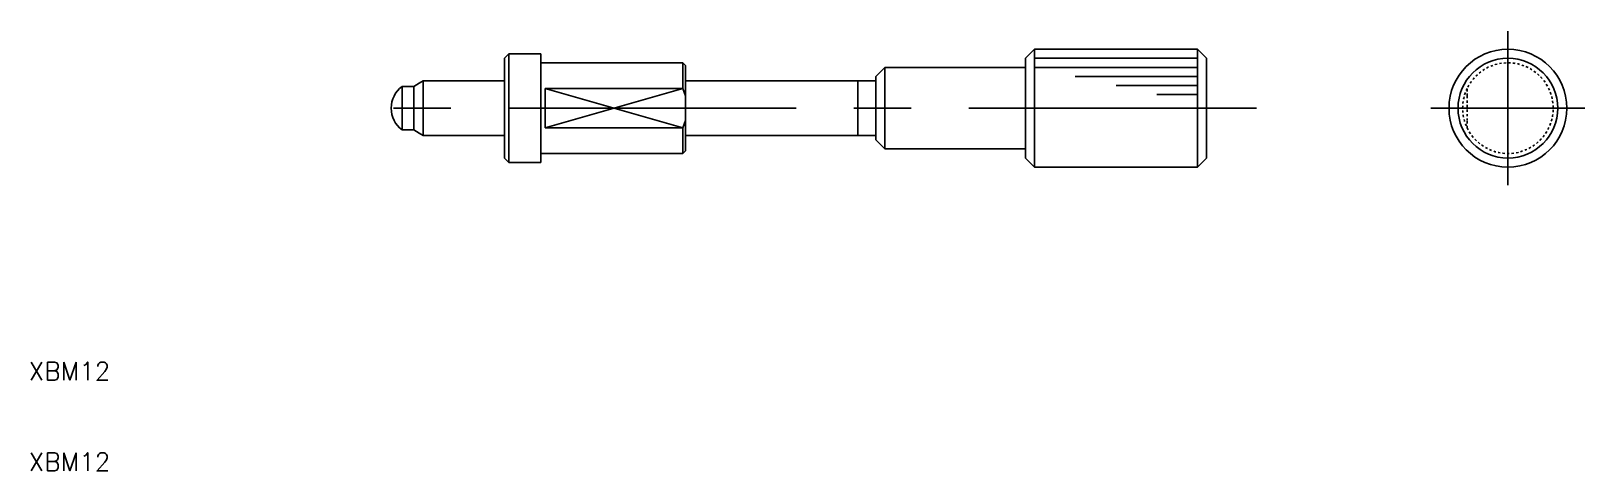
# Model space of a CAD drawing. Extents: x 10 to 182, y 10 to 58.
import ezdxf

# ---------------------------------------------------------------- set-up
doc = ezdxf.new("R2010")
doc.units = 0
doc.linetypes.add('CENTER', pattern=[50.8, 31.75, -6.35, 6.35, -6.35])
doc.linetypes.add('DOT', pattern=[0.5, 0.25, -0.25])
doc.layers.get('0').update_dxf_attribs({"linetype": 'CONTINUOUS'})
doc.layers.add('CENTER', color=1, linetype='CENTER')
doc.styles.get("Standard").update_dxf_attribs({"font": 'txt.shx'})

msp = doc.modelspace()

# ---------------------------------------------------------------- linework, layer by layer
at = {"color": 7, "linetype": 'CONTINUOUS'}
for p, q in [((63, 56), (62.5, 55.5)), ((62.5, 50), (62.5, 55.5)), ((63, 56), (63, 50)), ((66.5, 56), (63, 56)), ((66.5, 56), (66.5, 50)), ((82.2, 55), (66.5, 55)), ((82.2, 52.179449), (82.2, 55)), ((82.5, 54.7), (82.2, 55)), ((121, 56.5), (120, 55.5)), ((120, 50), (120, 55.5)), ((121, 56.5), (121, 50)), ((139, 56.5), (121, 56.5)), ((139, 50), (139, 56.5)), ((140, 55.5), (139, 56.5)), ((140, 55.5), (140, 50)), ((82.5, 54.7), (82.5, 51.356466)), ((104.5, 54.5), (103.5, 53.5)), ((103.5, 50), (103.5, 53.5)), ((104.5, 54.5), (104.5, 50)), ((120, 54.5), (104.5, 54.5)), ((51.2, 52.4), (51.2, 47.6)), ((52.5, 52.4), (51.2, 52.4)), ((53.106218, 52.75), (52.5, 52.4)), ((52.5, 50), (52.5, 52.4)), ((53.53923, 53), (53.106218, 52.75)), ((53.53923, 53), (53.53923, 50)), ((62.499981, 53), (53.53923, 53)), ((67, 47.820551), (67, 52.179449)), ((67, 52.179449), (82.2, 52.179449)), ((67, 47.820551), (82.2, 52.179449)), ((82.2, 47.820551), (67, 52.179449)), ((82.5, 51.356466), (82.2, 52.179449)), ((101.5, 53), (82.500019, 53)), ((101.5, 53), (101.495, 53)), ((101.5, 50), (101.5, 53.000005)), ((101.505, 53), (101.5, 53)), ((103.5, 53), (101.5, 53)), ((52.5, 47.6), (52.5, 50)), ((53.53923, 50), (53.53923, 47)), ((62.5, 44.5), (62.5, 50)), ((63, 50), (63, 44)), ((66.5, 50), (66.5, 44)), ((82.5, 51.356466), (82.5, 48.643534)), ((101.5, 46.999995), (101.5, 50)), ((103.5, 46.5), (103.5, 50)), ((104.5, 50), (104.5, 45.5)), ((120, 44.5), (120, 50)), ((121, 50), (121, 43.5)), ((139, 43.5), (139, 50)), ((140, 50), (140, 44.5)), ((82.2, 47.820551), (82.5, 48.643534)), ((82.5, 48.643534), (82.5, 45.3)), ((51.2, 47.6), (52.5, 47.6)), ((52.5, 47.6), (53.106218, 47.25)), ((53.106218, 47.25), (53.53923, 47)), ((53.53923, 47), (62.499981, 47)), ((82.2, 47.820551), (67, 47.820551)), ((82.2, 45), (82.2, 47.820551)), ((82.500019, 47), (101.5, 47)), ((101.495, 47), (101.5, 47)), ((101.5, 47), (101.505, 47)), ((101.5, 47), (103.5, 47)), ((103.5, 46.5), (104.5, 45.5)), ((66.5, 45), (82.2, 45)), ((82.2, 45), (82.5, 45.3)), ((104.5, 45.5), (120, 45.5)), ((62.5, 44.5), (63, 44)), ((63, 44), (66.5, 44)), ((120, 44.5), (121, 43.5)), ((121, 43.5), (139, 43.5)), ((139, 43.5), (140, 44.5))]:
    msp.add_line(p, q, dxfattribs=at)
at = {"color": 3, "linetype": 'CONTINUOUS'}
for p, q in [((139, 55.5), (121, 55.5)), ((139, 54.5), (121, 54.5)), ((139, 53.5), (125.5, 53.5)), ((139, 52.5), (130, 52.5)), ((139, 51.5), (134.5, 51.5))]:
    msp.add_line(p, q, dxfattribs=at)
at = {"color": 3, "linetype": 'DOT'}
for p, q in [((168.75, 51.356466), (168.75, 52.179449)), ((168.75, 51.356466), (168.75, 48.643534)), ((168.75, 47.820551), (168.75, 48.643534))]:
    msp.add_line(p, q, dxfattribs=at)
at = {"color": 7, "linetype": 'CONTINUOUS'}
for radius in [6.5, 5.5]:
    msp.add_circle((173.25, 50), radius, dxfattribs=at)
at = {"color": 3, "linetype": 'DOT'}
for start, end in [(205.841933, 154.158067), (154.158067, 205.841933)]:
    msp.add_arc((173.25, 50), 5, start, end, dxfattribs=at)
at = {"color": 7, "linetype": 'CONTINUOUS'}
msp.add_arc((53, 50), 3, 126.869898, 233.130102, dxfattribs=at)
at = {"layer": 'CENTER', "color": 1, "linetype": 'CENTER'}
for p, q in [((173.25, 41.5), (173.25, 58.5)), ((145.5, 50), (46.53923, 50)), ((164.75, 50), (181.75, 50))]:
    msp.add_line(p, q, dxfattribs=at)

# ---------------------------------------------------------------- texts
at = {"color": 7, "linetype": 'CONTINUOUS'}
for p in [(10, 20), (10, 10)]:
    msp.add_text('XBM12', height=2, dxfattribs=at).set_placement(p)

doc.saveas('drawing.dxf')
